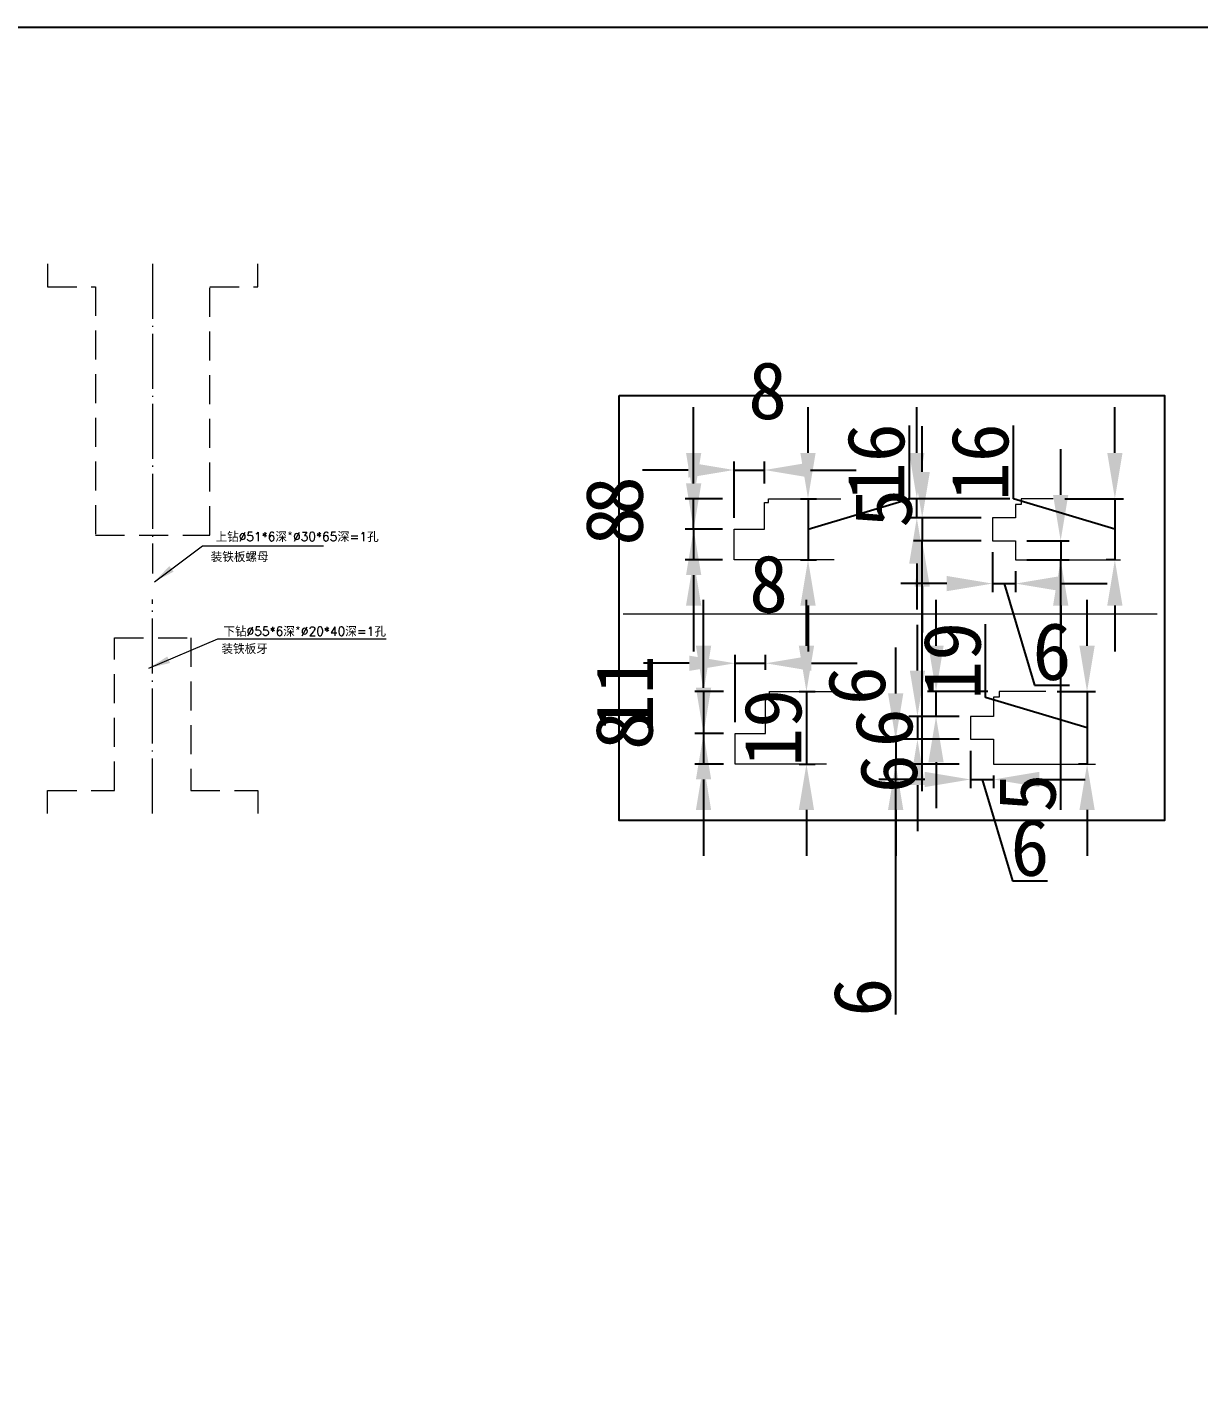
# Model space of a CAD drawing. Header units: millimetres. Extents: x -159360 to -156109, y -82746 to -81402.
# Drawn here: x -158354.6 to -158047.9, y -82388.4 to -82031.3 of the extents above; entities that cross this region are included whole.
import ezdxf

# ---------------------------------------------------------------- set-up
doc = ezdxf.new("R2010")
doc.units = ezdxf.units.MM
doc.header["$LTSCALE"] = 2
doc.header["$MEASUREMENT"] = 0
doc.linetypes.add('ACAD_ISO04W100', pattern=[30.5, 24, -3, 0.5, -3])
doc.linetypes.add('DASHED', pattern=[19.05, 12.7, -6.35])
doc.layers.get('0').update_dxf_attribs({"linetype": 'CONTINUOUS'})
doc.layers.get('Defpoints').update_dxf_attribs({"linetype": 'CONTINUOUS'})
doc.layers.add('外框线', color=50, linetype='CONTINUOUS')
doc.layers.add('标注', color=7, linetype='CONTINUOUS', lineweight=25)
doc.styles.add('HZ', font='simfang.ttf')
doc.styles.get("Standard").update_dxf_attribs({"font": 'SimSun.ttf', "height": 120})
doc.styles.add('样式 1', font='SimSun.ttf')
doc.dimstyles.new('2', dxfattribs={"dimscale": 40, "dimtxt": 0.18, "dimasz": 0.14, "dimexe": 0.12, "dimexo": 0.06, "dimgap": 0.03, "dimtad": 0, "dimdec": 1, "dimrnd": 0.5, "dimdsep": 46, "dimtxsty": 'Standard', "dimcen": 0, "dimclrd": 252, "dimclre": 252, "dimclrt": 131, "dimadec": 0, "dimazin": 2, "dimtfac": 1, "dimtdec": 1, "dimtmove": 2, "dimatfit": 3, "dimfxl": 1, "dimlwd": 13, "dimlwe": 13, "dimarcsym": 0})
doc.dimstyles.new('6', dxfattribs={"dimscale": 6, "dimtxt": 2.5, "dimasz": 2, "dimexe": 0.375, "dimexo": 0.5, "dimgap": 0.2, "dimtad": 1, "dimdec": 1, "dimrnd": 1, "dimdsep": 46, "dimtxsty": '样式 1', "dimcen": 0.5, "dimclrd": 4, "dimclre": 4, "dimclrt": 1, "dimadec": 0, "dimazin": 0, "dimtfac": 1, "dimtdec": 1, "dimtmove": 1, "dimatfit": 3, "dimfxl": 20, "dimfxlon": 1, "dimarcsym": 1})

# ---------------------------------------------------------------- blocks, each defined once
blk = doc.blocks.new('*D376')
at = {"color": 4, "lineweight": -2, "transparency": 16777216}
for p, q in [((-158181.61, -82147.16), (-158193.61, -82147.16)), ((-158169.61, -82159.67), (-158169.61, -82144.91)), ((-158169.61, -82147.16), (-158161.61, -82147.16)), ((-158161.61, -82150.69), (-158161.61, -82144.91)), ((-158149.61, -82147.16), (-158137.61, -82147.16))]:
    blk.add_line(p, q, dxfattribs=at)
at = {"color": 4, "transparency": 16777216}
for points in [[(-158181.61, -82145.16), (-158181.61, -82149.16), (-158169.61, -82147.16)], [(-158149.61, -82145.16), (-158149.61, -82149.16), (-158161.61, -82147.16)]]:
    blk.add_solid(points, dxfattribs=at)
at = {"layer": 'Defpoints', "color": 0, "transparency": 16777216}
for p in [(-158161.61, -82147.16), (-158161.61, -82153.69), (-158169.61, -82162.67)]:
    blk.add_point(p, dxfattribs=at)
at = {"color": 1, "lineweight": 13, "transparency": 16777216, "insert": (-158160.81, -82126.46), "char_height": 15, "attachment_point": 5, "style": 'HZ'}
blk.add_mtext('8', dxfattribs=at)
blk = doc.blocks.new('*D377')
at = {"color": 4, "lineweight": -2, "transparency": 16777216}
for p, q in [((-158180.18, -82142.67), (-158180.18, -82130.67)), ((-158172.61, -82154.67), (-158182.43, -82154.67)), ((-158180.18, -82162.67), (-158180.18, -82154.67)), ((-158172.61, -82162.67), (-158182.43, -82162.67)), ((-158180.18, -82174.67), (-158180.18, -82186.67))]:
    blk.add_line(p, q, dxfattribs=at)
at = {"color": 4, "transparency": 16777216}
for points in [[(-158182.18, -82142.67), (-158178.18, -82142.67), (-158180.18, -82154.67)], [(-158182.18, -82174.67), (-158178.18, -82174.67), (-158180.18, -82162.67)]]:
    blk.add_solid(points, dxfattribs=at)
at = {"layer": 'Defpoints', "color": 0, "transparency": 16777216}
for p in [(-158180.18, -82154.67), (-158169.61, -82154.67), (-158169.61, -82162.67)]:
    blk.add_point(p, dxfattribs=at)
at = {"color": 1, "lineweight": 13, "transparency": 16777216, "insert": (-158200.88, -82153.87), "char_height": 15, "attachment_point": 5, "rotation": 90, "style": 'HZ'}
blk.add_mtext('8', dxfattribs=at)
blk = doc.blocks.new('*D378')
at = {"color": 4, "lineweight": -2, "transparency": 16777216}
for p, q in [((-158180.18, -82150.67), (-158180.18, -82138.67)), ((-158172.61, -82162.67), (-158182.43, -82162.67)), ((-158180.18, -82162.67), (-158180.18, -82170.67)), ((-158172.61, -82170.67), (-158182.43, -82170.67)), ((-158180.18, -82182.67), (-158180.18, -82194.67))]:
    blk.add_line(p, q, dxfattribs=at)
at = {"color": 4, "transparency": 16777216}
for points in [[(-158182.18, -82150.67), (-158178.18, -82150.67), (-158180.18, -82162.67)], [(-158182.18, -82182.67), (-158178.18, -82182.67), (-158180.18, -82170.67)]]:
    blk.add_solid(points, dxfattribs=at)
at = {"layer": 'Defpoints', "color": 0, "transparency": 16777216}
for p in [(-158169.61, -82162.67), (-158180.18, -82170.67), (-158169.61, -82170.67)]:
    blk.add_point(p, dxfattribs=at)
at = {"color": 1, "lineweight": 13, "transparency": 16777216, "insert": (-158200.88, -82161.87), "char_height": 15, "attachment_point": 5, "rotation": 90, "style": 'HZ'}
blk.add_mtext('8', dxfattribs=at)
blk = doc.blocks.new('*D379')
at = {"color": 4, "lineweight": -2, "transparency": 16777216}
for p, q in [((-158181.35, -82197.75), (-158193.35, -82197.75)), ((-158169.35, -82213.16), (-158169.35, -82195.5)), ((-158169.35, -82197.75), (-158161.35, -82197.75)), ((-158161.35, -82199.46), (-158161.35, -82195.5)), ((-158149.35, -82197.75), (-158137.35, -82197.75))]:
    blk.add_line(p, q, dxfattribs=at)
at = {"color": 4, "transparency": 16777216}
for points in [[(-158181.35, -82195.75), (-158181.35, -82199.75), (-158169.35, -82197.75)], [(-158149.35, -82195.75), (-158149.35, -82199.75), (-158161.35, -82197.75)]]:
    blk.add_solid(points, dxfattribs=at)
at = {"layer": 'Defpoints', "color": 0, "transparency": 16777216}
for p in [(-158161.35, -82197.75), (-158161.35, -82202.46), (-158169.35, -82216.16)]:
    blk.add_point(p, dxfattribs=at)
at = {"color": 1, "lineweight": 13, "transparency": 16777216, "insert": (-158160.55, -82177.05), "char_height": 15, "attachment_point": 5, "style": 'HZ'}
blk.add_mtext('8', dxfattribs=at)
blk = doc.blocks.new('*D380')
at = {"color": 4, "lineweight": -2, "transparency": 16777216}
for p, q in [((-158107.66, -82220.66), (-158107.66, -82230.42)), ((-158119.66, -82228.17), (-158131.66, -82228.17)), ((-158107.66, -82228.17), (-158101.66, -82228.17)), ((-158107.66, -82228.17), (-158101.66, -82228.17)), ((-158104.66, -82228.17), (-158096.69, -82254.72)), ((-158101.66, -82227.16), (-158101.66, -82230.42)), ((-158089.66, -82228.17), (-158077.66, -82228.17)), ((-158096.69, -82254.72), (-158087.56, -82254.72))]:
    blk.add_line(p, q, dxfattribs=at)
at = {"color": 4, "transparency": 16777216}
for points in [[(-158119.66, -82226.17), (-158119.66, -82230.17), (-158107.66, -82228.17)], [(-158089.66, -82226.17), (-158089.66, -82230.17), (-158101.66, -82228.17)]]:
    blk.add_solid(points, dxfattribs=at)
at = {"layer": 'Defpoints', "color": 0, "transparency": 16777216}
for p in [(-158107.66, -82217.66), (-158101.66, -82224.16), (-158101.66, -82228.17)]:
    blk.add_point(p, dxfattribs=at)
at = {"color": 1, "lineweight": 13, "transparency": 16777216, "insert": (-158092.13, -82246.02), "char_height": 15, "attachment_point": 5, "style": 'HZ'}
blk.add_mtext('6', dxfattribs=at)
blk = doc.blocks.new('*D381')
at = {"color": 4, "lineweight": -2, "transparency": 16777216}
for p, q in [((-158101.91, -82168.67), (-158101.91, -82179.14)), ((-158095.91, -82173.67), (-158095.91, -82179.14)), ((-158113.91, -82176.89), (-158125.91, -82176.89)), ((-158101.91, -82176.89), (-158095.91, -82176.89)), ((-158101.91, -82176.89), (-158095.91, -82176.89)), ((-158098.91, -82176.89), (-158090.95, -82203.44)), ((-158083.91, -82176.89), (-158071.91, -82176.89)), ((-158090.95, -82203.44), (-158081.82, -82203.44))]:
    blk.add_line(p, q, dxfattribs=at)
at = {"color": 4, "transparency": 16777216}
for points in [[(-158113.91, -82174.89), (-158113.91, -82178.89), (-158101.91, -82176.89)], [(-158083.91, -82174.89), (-158083.91, -82178.89), (-158095.91, -82176.89)]]:
    blk.add_solid(points, dxfattribs=at)
at = {"layer": 'Defpoints', "color": 0, "transparency": 16777216}
for p in [(-158101.91, -82165.67), (-158095.91, -82170.67), (-158095.91, -82176.89)]:
    blk.add_point(p, dxfattribs=at)
at = {"color": 1, "lineweight": 13, "transparency": 16777216, "insert": (-158086.38, -82194.74), "char_height": 15, "attachment_point": 5, "style": 'HZ'}
blk.add_mtext('6', dxfattribs=at)
blk = doc.blocks.new('*D350')
at = {"color": 4, "lineweight": -2, "transparency": 16777216}
for p, q in [((-158150.24, -82142.67), (-158150.24, -82130.67)), ((-158123.69, -82154.71), (-158123.69, -82135.53)), ((-158152.17, -82154.67), (-158147.99, -82154.67)), ((-158150.24, -82154.67), (-158150.24, -82170.67)), ((-158150.24, -82154.67), (-158150.24, -82170.67)), ((-158150.24, -82162.67), (-158123.69, -82154.71)), ((-158152.17, -82170.67), (-158147.99, -82170.67)), ((-158150.24, -82182.67), (-158150.24, -82194.67))]:
    blk.add_line(p, q, dxfattribs=at)
at = {"color": 4, "transparency": 16777216}
for points in [[(-158152.24, -82142.67), (-158148.24, -82142.67), (-158150.24, -82154.67)], [(-158152.24, -82182.67), (-158148.24, -82182.67), (-158150.24, -82170.67)]]:
    blk.add_solid(points, dxfattribs=at)
at = {"layer": 'Defpoints', "color": 0, "transparency": 16777216}
for p in [(-158155.17, -82154.67), (-158155.17, -82170.67), (-158150.24, -82170.67)]:
    blk.add_point(p, dxfattribs=at)
at = {"color": 1, "lineweight": 13, "transparency": 16777216, "insert": (-158132.39, -82145.12), "char_height": 15, "attachment_point": 5, "rotation": 90, "style": 'HZ'}
blk.add_mtext('16', dxfattribs=at)
blk = doc.blocks.new('*D351')
at = {"color": 4, "lineweight": -2, "transparency": 16777216}
for p, q in [((-158150.65, -82193.16), (-158150.65, -82181.16)), ((-158152.58, -82205.16), (-158148.4, -82205.16)), ((-158150.65, -82205.16), (-158150.65, -82224.16)), ((-158152.58, -82224.16), (-158148.4, -82224.16)), ((-158150.65, -82236.16), (-158150.65, -82248.16))]:
    blk.add_line(p, q, dxfattribs=at)
at = {"color": 4, "transparency": 16777216}
for points in [[(-158152.65, -82193.16), (-158148.65, -82193.16), (-158150.65, -82205.16)], [(-158152.65, -82236.16), (-158148.65, -82236.16), (-158150.65, -82224.16)]]:
    blk.add_solid(points, dxfattribs=at)
at = {"layer": 'Defpoints', "color": 0, "transparency": 16777216}
for p in [(-158155.58, -82205.16), (-158155.58, -82224.16), (-158150.65, -82224.16)]:
    blk.add_point(p, dxfattribs=at)
at = {"color": 1, "lineweight": 13, "transparency": 16777216, "insert": (-158159.35, -82214.66), "char_height": 15, "attachment_point": 5, "rotation": 90, "style": 'HZ'}
blk.add_mtext('19', dxfattribs=at)
blk = doc.blocks.new('*D322')
at = {"color": 4, "lineweight": -2, "transparency": 16777216}
for p, q in [((-158177.59, -82193.16), (-158177.59, -82181.16)), ((-158172.33, -82205.16), (-158179.84, -82205.16)), ((-158177.59, -82205.16), (-158177.59, -82216.16)), ((-158172.35, -82216.16), (-158179.84, -82216.16)), ((-158177.59, -82228.16), (-158177.59, -82240.16))]:
    blk.add_line(p, q, dxfattribs=at)
at = {"color": 4, "transparency": 16777216}
for points in [[(-158179.59, -82193.16), (-158175.59, -82193.16), (-158177.59, -82205.16)], [(-158179.59, -82228.16), (-158175.59, -82228.16), (-158177.59, -82216.16)]]:
    blk.add_solid(points, dxfattribs=at)
at = {"layer": 'Defpoints', "color": 0, "transparency": 16777216}
for p in [(-158169.33, -82205.16), (-158177.59, -82216.16), (-158169.35, -82216.16)]:
    blk.add_point(p, dxfattribs=at)
at = {"color": 1, "lineweight": 13, "transparency": 16777216, "insert": (-158198.29, -82205.86), "char_height": 15, "attachment_point": 5, "rotation": 90, "style": 'HZ'}
blk.add_mtext('11', dxfattribs=at)
blk = doc.blocks.new('*D352')
at = {"color": 4, "lineweight": -2, "transparency": 16777216}
for p, q in [((-158177.59, -82204.16), (-158177.59, -82192.16)), ((-158172.35, -82216.16), (-158179.84, -82216.16)), ((-158177.59, -82216.16), (-158177.59, -82224.16)), ((-158172.35, -82224.16), (-158179.84, -82224.16)), ((-158177.59, -82236.16), (-158177.59, -82248.16))]:
    blk.add_line(p, q, dxfattribs=at)
at = {"color": 4, "transparency": 16777216}
for points in [[(-158179.59, -82204.16), (-158175.59, -82204.16), (-158177.59, -82216.16)], [(-158179.59, -82236.16), (-158175.59, -82236.16), (-158177.59, -82224.16)]]:
    blk.add_solid(points, dxfattribs=at)
at = {"layer": 'Defpoints', "color": 0, "transparency": 16777216}
for p in [(-158169.35, -82216.16), (-158177.59, -82224.16), (-158169.35, -82224.16)]:
    blk.add_point(p, dxfattribs=at)
at = {"color": 1, "lineweight": 13, "transparency": 16777216, "insert": (-158198.29, -82215.36), "char_height": 15, "attachment_point": 5, "rotation": 90, "style": 'HZ'}
blk.add_mtext('8', dxfattribs=at)
blk = doc.blocks.new('*D353')
at = {"color": 4, "lineweight": -2, "transparency": 16777216}
for p, q in [((-158121.75, -82142.67), (-158121.75, -82130.67)), ((-158097.41, -82154.67), (-158124, -82154.67)), ((-158121.75, -82159.67), (-158121.75, -82154.67)), ((-158104.91, -82159.67), (-158124, -82159.67)), ((-158121.75, -82171.67), (-158121.75, -82183.67))]:
    blk.add_line(p, q, dxfattribs=at)
at = {"color": 4, "transparency": 16777216}
for points in [[(-158123.75, -82142.67), (-158119.75, -82142.67), (-158121.75, -82154.67)], [(-158123.75, -82171.67), (-158119.75, -82171.67), (-158121.75, -82159.67)]]:
    blk.add_solid(points, dxfattribs=at)
at = {"layer": 'Defpoints', "color": 0, "transparency": 16777216}
for p in [(-158121.75, -82154.67), (-158094.41, -82154.67), (-158101.91, -82159.67)]:
    blk.add_point(p, dxfattribs=at)
at = {"color": 1, "lineweight": 13, "transparency": 16777216, "insert": (-158130.45, -82157.17), "char_height": 15, "attachment_point": 5, "rotation": 90, "style": 'HZ'}
blk.add_mtext('5', dxfattribs=at)
blk = doc.blocks.new('*D354')
at = {"color": 4, "lineweight": -2, "transparency": 16777216}
for p, q in [((-158120.35, -82147.67), (-158120.35, -82135.67)), ((-158104.91, -82159.67), (-158122.6, -82159.67)), ((-158120.35, -82159.67), (-158120.35, -82165.67)), ((-158120.35, -82159.67), (-158120.35, -82165.67)), ((-158104.91, -82165.67), (-158122.6, -82165.67)), ((-158120.35, -82231.24), (-158120.35, -82165.67)), ((-158120.35, -82177.67), (-158120.35, -82189.67))]:
    blk.add_line(p, q, dxfattribs=at)
at = {"color": 4, "transparency": 16777216}
for points in [[(-158122.35, -82147.67), (-158118.35, -82147.67), (-158120.35, -82159.67)], [(-158122.35, -82177.67), (-158118.35, -82177.67), (-158120.35, -82165.67)]]:
    blk.add_solid(points, dxfattribs=at)
at = {"layer": 'Defpoints', "color": 0, "transparency": 16777216}
for p in [(-158101.91, -82159.67), (-158120.35, -82165.67), (-158101.91, -82165.67)]:
    blk.add_point(p, dxfattribs=at)
at = {"color": 1, "lineweight": 13, "transparency": 16777216, "insert": (-158129.05, -82226.67), "char_height": 15, "attachment_point": 5, "rotation": 90, "style": 'HZ'}
blk.add_mtext('6', dxfattribs=at)
blk = doc.blocks.new('*D355')
at = {"color": 4, "lineweight": -2, "transparency": 16777216}
for p, q in [((-158084.09, -82153.67), (-158084.09, -82141.67)), ((-158092.91, -82165.67), (-158081.84, -82165.67)), ((-158084.09, -82165.67), (-158084.09, -82170.67)), ((-158084.09, -82165.67), (-158084.09, -82170.67)), ((-158092.91, -82170.67), (-158081.84, -82170.67)), ((-158084.09, -82236.16), (-158084.09, -82170.67)), ((-158084.09, -82182.67), (-158084.09, -82194.67))]:
    blk.add_line(p, q, dxfattribs=at)
at = {"color": 4, "transparency": 16777216}
for points in [[(-158086.09, -82153.67), (-158082.09, -82153.67), (-158084.09, -82165.67)], [(-158086.09, -82182.67), (-158082.09, -82182.67), (-158084.09, -82170.67)]]:
    blk.add_solid(points, dxfattribs=at)
at = {"layer": 'Defpoints', "color": 0, "transparency": 16777216}
for p in [(-158095.91, -82165.67), (-158095.91, -82170.67), (-158084.09, -82170.67)]:
    blk.add_point(p, dxfattribs=at)
at = {"color": 1, "lineweight": 13, "transparency": 16777216, "insert": (-158092.79, -82231.67), "char_height": 15, "attachment_point": 5, "rotation": 90, "style": 'HZ'}
blk.add_mtext('5', dxfattribs=at)
blk = doc.blocks.new('*D356')
at = {"color": 4, "lineweight": -2, "transparency": 16777216}
for p, q in [((-158069.9, -82142.67), (-158069.9, -82130.67)), ((-158096.45, -82154.71), (-158096.45, -82135.53)), ((-158069.9, -82162.67), (-158096.45, -82154.71)), ((-158083.03, -82154.67), (-158067.65, -82154.67)), ((-158069.9, -82154.67), (-158069.9, -82170.67)), ((-158069.9, -82154.67), (-158069.9, -82170.67)), ((-158069.9, -82170.67), (-158072.15, -82170.67)), ((-158069.9, -82182.67), (-158069.9, -82194.67))]:
    blk.add_line(p, q, dxfattribs=at)
at = {"color": 4, "transparency": 16777216}
for points in [[(-158071.9, -82142.67), (-158067.9, -82142.67), (-158069.9, -82154.67)], [(-158071.9, -82182.67), (-158067.9, -82182.67), (-158069.9, -82170.67)]]:
    blk.add_solid(points, dxfattribs=at)
at = {"layer": 'Defpoints', "color": 0, "transparency": 16777216}
for p in [(-158086.03, -82154.67), (-158069.9, -82170.67), (-158068.45, -82170.67)]:
    blk.add_point(p, dxfattribs=at)
at = {"color": 1, "lineweight": 13, "transparency": 16777216, "insert": (-158105.15, -82145.12), "char_height": 15, "attachment_point": 5, "rotation": 90, "style": 'HZ'}
blk.add_mtext('16', dxfattribs=at)
blk = doc.blocks.new('*D357')
at = {"color": 4, "lineweight": -2, "transparency": 16777216}
for p, q in [((-158116.72, -82193.16), (-158116.72, -82181.16)), ((-158103.16, -82205.16), (-158118.97, -82205.16)), ((-158116.72, -82211.66), (-158116.72, -82205.16)), ((-158110.66, -82211.66), (-158118.97, -82211.66)), ((-158116.72, -82223.66), (-158116.72, -82235.66))]:
    blk.add_line(p, q, dxfattribs=at)
at = {"color": 4, "transparency": 16777216}
for points in [[(-158118.72, -82193.16), (-158114.72, -82193.16), (-158116.72, -82205.16)], [(-158118.72, -82223.66), (-158114.72, -82223.66), (-158116.72, -82211.66)]]:
    blk.add_solid(points, dxfattribs=at)
at = {"layer": 'Defpoints', "color": 0, "transparency": 16777216}
for p in [(-158116.72, -82205.16), (-158100.16, -82205.16), (-158107.66, -82211.66)]:
    blk.add_point(p, dxfattribs=at)
at = {"color": 1, "lineweight": 13, "transparency": 16777216, "insert": (-158137.42, -82203.61), "char_height": 15, "attachment_point": 5, "rotation": 90, "style": 'HZ'}
blk.add_mtext('6', dxfattribs=at)
blk = doc.blocks.new('*D358')
at = {"color": 4, "lineweight": -2, "transparency": 16777216}
for p, q in [((-158121.59, -82199.66), (-158121.59, -82187.66)), ((-158110.66, -82211.66), (-158123.84, -82211.66)), ((-158121.59, -82211.66), (-158121.59, -82217.66)), ((-158110.66, -82217.66), (-158123.84, -82217.66)), ((-158121.59, -82229.66), (-158121.59, -82241.66))]:
    blk.add_line(p, q, dxfattribs=at)
at = {"color": 4, "transparency": 16777216}
for points in [[(-158123.59, -82199.66), (-158119.59, -82199.66), (-158121.59, -82211.66)], [(-158123.59, -82229.66), (-158119.59, -82229.66), (-158121.59, -82217.66)]]:
    blk.add_solid(points, dxfattribs=at)
at = {"layer": 'Defpoints', "color": 0, "transparency": 16777216}
for p in [(-158107.66, -82211.66), (-158121.59, -82217.66), (-158107.66, -82217.66)]:
    blk.add_point(p, dxfattribs=at)
at = {"color": 1, "lineweight": 13, "transparency": 16777216, "insert": (-158130.29, -82214.66), "char_height": 15, "attachment_point": 5, "rotation": 90, "style": 'HZ'}
blk.add_mtext('6', dxfattribs=at)
blk = doc.blocks.new('*D323')
at = {"color": 4, "lineweight": -2, "transparency": 16777216}
for p, q in [((-158127.29, -82205.66), (-158127.29, -82193.66)), ((-158110.66, -82217.66), (-158129.54, -82217.66)), ((-158127.29, -82217.66), (-158127.29, -82224.16)), ((-158127.29, -82217.66), (-158127.29, -82224.16)), ((-158110.66, -82224.16), (-158129.54, -82224.16)), ((-158127.29, -82289.72), (-158127.29, -82224.16)), ((-158127.29, -82236.16), (-158127.29, -82248.16))]:
    blk.add_line(p, q, dxfattribs=at)
at = {"color": 4, "transparency": 16777216}
for points in [[(-158129.29, -82205.66), (-158125.29, -82205.66), (-158127.29, -82217.66)], [(-158129.29, -82236.16), (-158125.29, -82236.16), (-158127.29, -82224.16)]]:
    blk.add_solid(points, dxfattribs=at)
at = {"layer": 'Defpoints', "color": 0, "transparency": 16777216}
for p in [(-158107.66, -82217.66), (-158127.29, -82224.16), (-158107.66, -82224.16)]:
    blk.add_point(p, dxfattribs=at)
at = {"color": 1, "lineweight": 13, "transparency": 16777216, "insert": (-158135.99, -82285.16), "char_height": 15, "attachment_point": 5, "rotation": 90, "style": 'HZ'}
blk.add_mtext('6', dxfattribs=at)
blk = doc.blocks.new('*D359')
at = {"color": 4, "lineweight": -2, "transparency": 16777216}
for p, q in [((-158077.18, -82193.16), (-158077.18, -82181.16)), ((-158103.73, -82206.69), (-158103.73, -82187.51)), ((-158084.99, -82205.16), (-158074.93, -82205.16)), ((-158077.18, -82205.16), (-158077.18, -82224.16)), ((-158077.18, -82205.16), (-158077.18, -82224.16)), ((-158077.18, -82214.66), (-158103.73, -82206.69)), ((-158077.18, -82224.16), (-158079.43, -82224.16)), ((-158077.18, -82236.16), (-158077.18, -82248.16))]:
    blk.add_line(p, q, dxfattribs=at)
at = {"color": 4, "transparency": 16777216}
for points in [[(-158079.18, -82193.16), (-158075.18, -82193.16), (-158077.18, -82205.16)], [(-158079.18, -82236.16), (-158075.18, -82236.16), (-158077.18, -82224.16)]]:
    blk.add_solid(points, dxfattribs=at)
at = {"layer": 'Defpoints', "color": 0, "transparency": 16777216}
for p in [(-158087.99, -82205.16), (-158077.18, -82224.16), (-158074.97, -82224.16)]:
    blk.add_point(p, dxfattribs=at)
at = {"color": 1, "lineweight": 13, "transparency": 16777216, "insert": (-158112.43, -82197.1), "char_height": 15, "attachment_point": 5, "rotation": 90, "style": 'HZ'}
blk.add_mtext('19', dxfattribs=at)

msp = doc.modelspace()

# ---------------------------------------------------------------- linework, layer by layer
at = {"color": 0, "linetype": 'ACAD_ISO04W100', "lineweight": 18, "ltscale": 0.3}
for p, q in [((-158321.82, -82093.22), (-158321.82, -82174.22)), ((-158321.82, -82237.07), (-158321.82, -82181.07))]:
    msp.add_line(p, q, dxfattribs=at)
at = {"color": 0, "lineweight": 18}
msp.add_line((-158198.62, -82184.84), (-158058.85, -82184.84), dxfattribs=at)
at = {"color": 0, "linetype": 'DASHED', "lineweight": 18, "ltscale": 0.3}
for points in [[(-158349.32, -82093.22), (-158349.32, -82099.22), (-158336.82, -82099.22), (-158336.82, -82164.22), (-158306.82, -82164.22), (-158306.82, -82099.22), (-158294.32, -82099.22), (-158294.32, -82093.22)], [(-158349.32, -82237.07), (-158349.32, -82231.07), (-158331.82, -82231.07), (-158331.82, -82191.07), (-158311.82, -82191.07), (-158311.82, -82231.07), (-158294.32, -82231.07), (-158294.32, -82237.07)]]:
    msp.add_lwpolyline(points, dxfattribs=at)
at = {"color": 0, "linetype": 'ByBlock', "lineweight": 18}
for points in [[(-158143.35, -82170.67), (-158169.61, -82170.67), (-158169.61, -82162.67), (-158161.61, -82162.67), (-158161.61, -82155.67), (-158160.61, -82155.67), (-158160.61, -82154.67), (-158141.65, -82154.67)], [(-158086.03, -82154.67), (-158094.41, -82154.67), (-158094.41, -82156.17), (-158095.91, -82156.17), (-158095.91, -82159.67), (-158101.91, -82159.67), (-158101.91, -82165.67), (-158095.91, -82165.67), (-158095.91, -82170.67), (-158068.45, -82170.67)], [(-158145.42, -82224.16), (-158169.35, -82224.16), (-158169.35, -82216.16), (-158161.35, -82216.16), (-158161.35, -82206.16), (-158160.35, -82206.16), (-158160.35, -82205.16), (-158143.73, -82205.16)], [(-158087.99, -82205.16), (-158100.16, -82205.16), (-158100.16, -82206.66), (-158101.66, -82206.66), (-158101.66, -82211.66), (-158107.66, -82211.66), (-158107.66, -82217.66), (-158101.66, -82217.66), (-158101.66, -82224.16), (-158074.97, -82224.16)]]:
    msp.add_lwpolyline(points, dxfattribs=at)
at = {"layer": '外框线', "color": 0}
msp.add_lwpolyline([(-158199.72, -82127.69), (-158056.88, -82127.69), (-158056.88, -82238.93), (-158199.72, -82238.93)], close=True, dxfattribs=at)
at = {"layer": '标注', "color": 7}
msp.add_lwpolyline([(-159358.32, -82031.26), (-157427.82, -82031.26), (-157427.82, -82745.63), (-159358.32, -82745.63)], close=True, dxfattribs=at)

# ---------------------------------------------------------------- texts
at = {"color": 0, "lineweight": 18, "char_height": 2.3328, "attachment_point": 5, "style": 'HZ'}
for s, insert, width in [('{\\fTxt|b0|i0|c134|p2;上钻\\Ftxt.shx;%%c51*6\\fTxt|b0|i0|c134|p2;深*\\Ftxt.shx;%%c30*65}深{\\Ftxt.shx;=1\\fTxt|b0|i0|c134|p2;孔}', (-158284, -82164.71), 51.5621), ('{\\fTxt|b0|i0|c134|p2;装铁板螺母}', (-158299.05, -82169.97), 44.1837), ('{\\fTxt|b0|i0|c134|p2;下钻\\Ftxt.shx;%%c55*6\\fTxt|b0|i0|c134|p2;深*\\Ftxt.shx;%%c20*40\\fTxt|b0|i0|c134|p2;深\\Ftxt.shx;=1\\fTxt|b0|i0|c134|p2;孔}', (-158282.01, -82189.49), 52.6581), ('{\\fTxt|b0|i0|c134|p2;装铁板牙}', (-158297.73, -82194.05), 44.1837)]:
    msp.add_mtext(s, dxfattribs=dict(at, insert=insert, width=width))

# ---------------------------------------------------------------- dimensions: what is measured, and where the dimension line sits
at = {"color": 0, "lineweight": 13}
for base, p1, p2, picture, middle in [((-158161.61, -82147.16), (-158169.61, -82162.67), (-158161.61, -82153.69), '*D376', (-158160.81, -82126.46)), ((-158095.91, -82176.89), (-158101.91, -82165.67), (-158095.91, -82170.67), '*D381', (-158089.75, -82194.74)), ((-158161.35, -82197.75), (-158169.35, -82216.16), (-158161.35, -82202.46), '*D379', (-158160.55, -82177.05)), ((-158101.66, -82228.17), (-158107.66, -82217.66), (-158101.66, -82224.16), '*D380', (-158095.49, -82246.02))]:
    dim = msp.add_linear_dim(base=base, p1=p1, p2=p2, dimstyle='6', override={"dimtxsty": 'HZ'}, dxfattribs=at)
    dim.commit()
    dim.dimension.update_dxf_attribs({"geometry": picture, "text_midpoint": middle})
for base, p1, p2, picture, middle in [((-158180.18, -82154.67), (-158169.61, -82162.67), (-158169.61, -82154.67), '*D377', (-158200.88, -82153.87)), ((-158150.24, -82170.67), (-158155.17, -82154.67), (-158155.17, -82170.67), '*D350', (-158132.39, -82153.51)), ((-158069.9, -82170.67), (-158086.03, -82154.67), (-158068.45, -82170.67), '*D356', (-158105.15, -82153.51)), ((-158180.18, -82170.67), (-158169.61, -82162.67), (-158169.61, -82170.67), '*D378', (-158200.88, -82161.87)), ((-158177.59, -82216.16), (-158169.33, -82205.16), (-158169.35, -82216.16), '*D322', (-158198.29, -82205.86)), ((-158116.72, -82205.16), (-158107.66, -82211.66), (-158100.16, -82205.16), '*D357', (-158137.42, -82203.61)), ((-158077.18, -82224.16), (-158087.99, -82205.16), (-158074.97, -82224.16), '*D359', (-158112.43, -82205.49)), ((-158177.59, -82224.16), (-158169.35, -82216.16), (-158169.35, -82224.16), '*D352', (-158198.29, -82215.36))]:
    dim = msp.add_linear_dim(base=base, p1=p1, p2=p2, angle=90, dimstyle='6', override={"dimtxsty": 'HZ'}, dxfattribs=at)
    dim.commit()
    dim.dimension.update_dxf_attribs({"geometry": picture, "text_midpoint": middle})
for base, p1, p2, picture, middle in [((-158121.75, -82154.67), (-158101.91, -82159.67), (-158094.41, -82154.67), '*D353', (-158121.75, -82157.17)), ((-158120.35, -82165.67), (-158101.91, -82159.67), (-158101.91, -82165.67), '*D354', (-158120.35, -82226.67)), ((-158084.09, -82170.67), (-158095.91, -82165.67), (-158095.91, -82170.67), '*D355', (-158084.09, -82231.67)), ((-158150.65, -82224.16), (-158155.58, -82205.16), (-158155.58, -82224.16), '*D351', (-158150.65, -82214.66)), ((-158121.59, -82217.66), (-158107.66, -82211.66), (-158107.66, -82217.66), '*D358', (-158121.59, -82214.66)), ((-158127.29, -82224.16), (-158107.66, -82217.66), (-158107.66, -82224.16), '*D323', (-158127.29, -82285.16))]:
    dim = msp.add_linear_dim(base=base, p1=p1, p2=p2, angle=90, dimstyle='6', override={"dimtxsty": 'HZ'}, dxfattribs=at)
    dim.commit()
    dim.dimension.update_dxf_attribs({"geometry": picture, "text_midpoint": middle, "dimtype": 128})

# ---------------------------------------------------------------- leaders
at = {"color": 0, "linetype": 'Continuous', "lineweight": 18}
for points in [[(-158321.38, -82176.39), (-158308.75, -82166.99), (-158277.09, -82166.99)], [(-158322.78, -82199.01), (-158304.72, -82191.37), (-158260.71, -82191.37)]]:
    msp.add_leader(points, dimstyle='2', override={"dimtxsty": 'HZ'}, dxfattribs=at)

doc.saveas('drawing.dxf')
